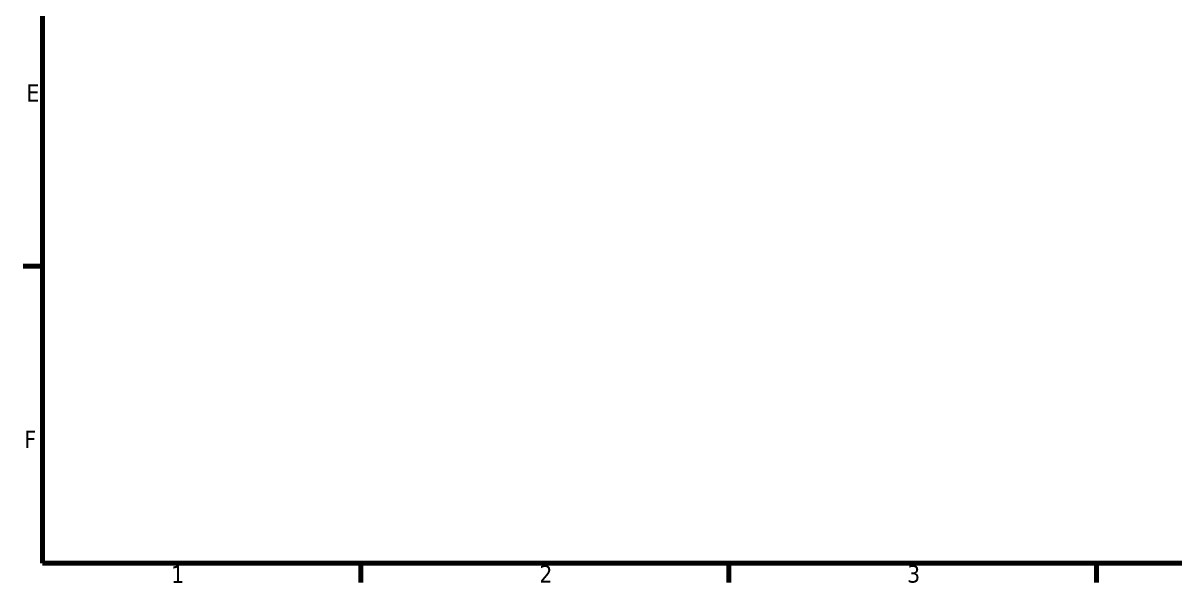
# Model space of a CAD drawing. Header units: millimetres. Extents: x 3103 to 5051, y 917 to 1856.
# Drawn here: x 3114.5 to 3546.7, y 1086 to 1296.2 of the extents above; entities that cross this region are included whole.
import ezdxf

# ---------------------------------------------------------------- set-up
doc = ezdxf.new("R2010")
doc.units = ezdxf.units.MM
doc.header["$LTSCALE"] = 1.8
doc.layers.add('경계(ISO)', color=7, linetype='Continuous', lineweight=70)
doc.styles.add('주 텍스트 (ISO)', font='')
doc.styles.get('주 텍스트 (ISO)').set_extended_font_data('Tahoma')

# ---------------------------------------------------------------- blocks, each defined once
blk = doc.blocks.new('경계 Default Border')
at = {"layer": '경계(ISO)'}
for p, q in [((10, 70), (6.1, 70)), ((74.25, 10), (74.25, 6.1)), ((148.5, 10), (148.5, 6.1)), ((222.75, 10), (222.75, 6.1))]:
    blk.add_line(p, q, dxfattribs=at)
at = {"layer": '경계(ISO)', "flags": 128}
blk.add_lwpolyline([(10, 10), (10, 410), (584, 410), (584, 10), (10, 10)], dxfattribs=at)
at = {"layer": '경계(ISO)', "char_height": 3.5, "attachment_point": 7, "style": '주 텍스트 (ISO)'}
for s, insert in [('E', (6.78, 103.25)), ('F', (6.36, 33.25)), ('1', (35.98, 6.02)), ('2', (110.29, 6.1)), ('3', (184.51, 6.03))]:
    blk.add_mtext(s, dxfattribs=dict(at, insert=insert))

msp = doc.modelspace()

# ---------------------------------------------------------------- block references
at = {"xscale": 1.85895, "yscale": 1.85895, "zscale": 1.85895}
msp.add_blockref('경계 Default Border', (3103.202, 1074.809), dxfattribs=at)

doc.saveas('drawing.dxf')
